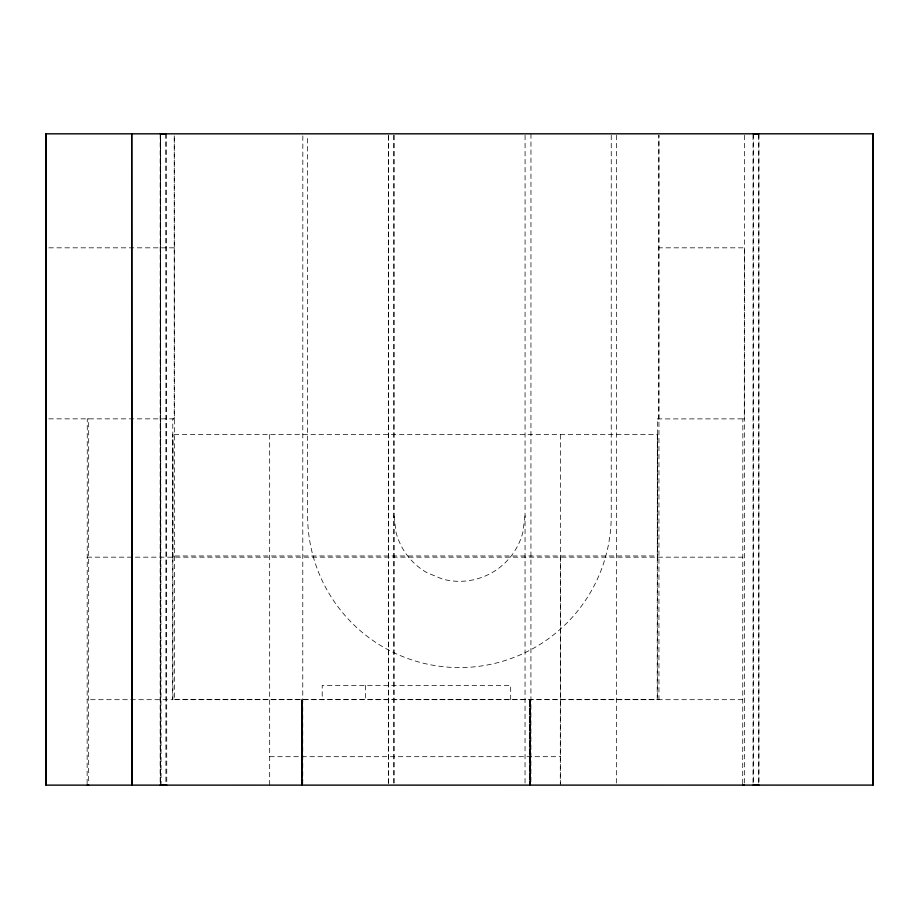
<?xml version="1.0" encoding="UTF-8"?>
<svg xmlns="http://www.w3.org/2000/svg" width="919" height="919" viewBox="0 0 919 919"><rect width="100%" height="100%" fill="white"/><g stroke="black" fill="none" stroke-linecap="round" stroke-linejoin="round"><path stroke-width="0.69" stroke-dasharray="4.59 3.45" d="M87.133 783.769L87.271 418.926L88.683 418.857L88.672 783.7M160.377 783.689L160.4 135.242L161.066 783.677M742.713 699.692L172.933 699.681L172.875 555.961L657.441 555.961L657.487 699.669L658.946 699.612L658.946 135.254M172.772 557.167L172.783 418.926L174.219 418.857L174.265 135.242L174.392 699.612L172.933 699.681M302.765 783.7L302.833 133.818M657.211 699.692L657.349 418.926L658.785 418.857L658.831 135.242M742.713 783.769L742.851 418.926L744.287 418.857L744.344 247.831L658.831 247.831M172.875 555.961L172.875 557.155L172.852 434.595L172.646 699.692L87.133 699.692M657.441 555.961L657.211 557.167M525.082 515.754L522.762 532.733A65.559 65.559 0 0 1 442.476 579.085L426.669 572.537A65.559 65.559 0 0 1 396.123 532.733L393.918 515.766M657.326 434.595L657.407 557.155L657.326 434.595L172.772 434.595M560.418 557.167L560.291 783.769M269.681 756.693L560.291 756.693M48.856 247.831L174.265 247.831M48.81 418.857L174.219 418.857M657.349 418.926L744.287 418.857M87.133 557.167L742.713 557.167M174.392 699.612L658.946 699.612M166.109 133.806L166.764 783.677M758.91 133.806L758.91 783.677M758.772 135.242L758.772 783.677M753.304 133.806L753.304 783.677M753.063 135.242L753.063 783.689M744.344 135.242L744.344 783.689M616.396 135.242L616.339 783.677M611.25 135.254L611.227 515.766A151.807 151.807 0 0 1 459.443 667.573A151.807 151.807 0 0 1 307.635 515.766L307.635 135.254M560.418 434.595L560.418 785.194M530.964 133.806L530.918 783.677M530.481 785.125L530.481 699.623L530.252 785.136M530.033 785.148L530.033 699.635L529.803 785.159M529.585 785.171L529.585 699.658L529.355 785.182M525.082 135.242L525.036 783.689M510.688 699.635L510.688 685.379L322.201 685.379L322.201 699.635M393.964 135.242L393.964 783.689M393.918 135.254L393.918 783.689M365.44 685.379L365.44 699.635M302.454 785.125L302.454 699.623L302.225 785.136M302.006 785.148L302.006 699.635L301.777 785.159M301.558 783.746L301.558 699.658L301.329 785.182M269.681 434.595L269.681 785.194M165.891 133.818L165.891 783.689M160.32 133.806L160.251 783.689L160.193 133.818M388.438 783.677L388.438 133.806L388.404 783.689"/><path stroke-width="1.38" d="M45.95 785.136L46.168 133.818L45.95 785.136L873.05 785.102L873.05 133.806L46.007 133.818M160.193 133.818L166.109 133.806M759.002 785.102L753.063 785.125M873.05 133.806L873.05 785.102M742.713 785.194L744.344 785.125M758.991 133.806L753.063 133.818M87.133 785.194L88.672 785.136M160.193 785.125L166.764 785.113L160.377 785.125L161.066 785.113M131.945 785.113L131.681 133.806L131.945 785.113"/></g></svg>
